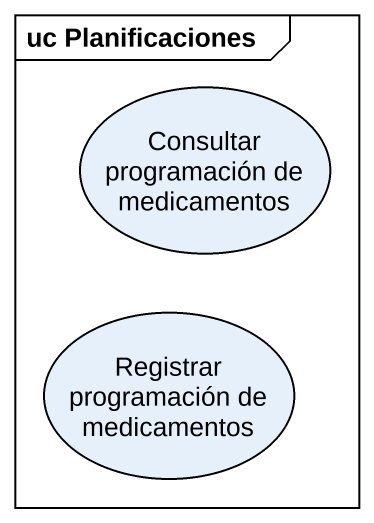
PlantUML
@startuml
mainframe uc Planificaciones
usecase "Consultar programación de medicamentos" as Consultar_programación_de
usecase "Registrar programación de medicamentos" as Registrar_programación_de
@enduml
